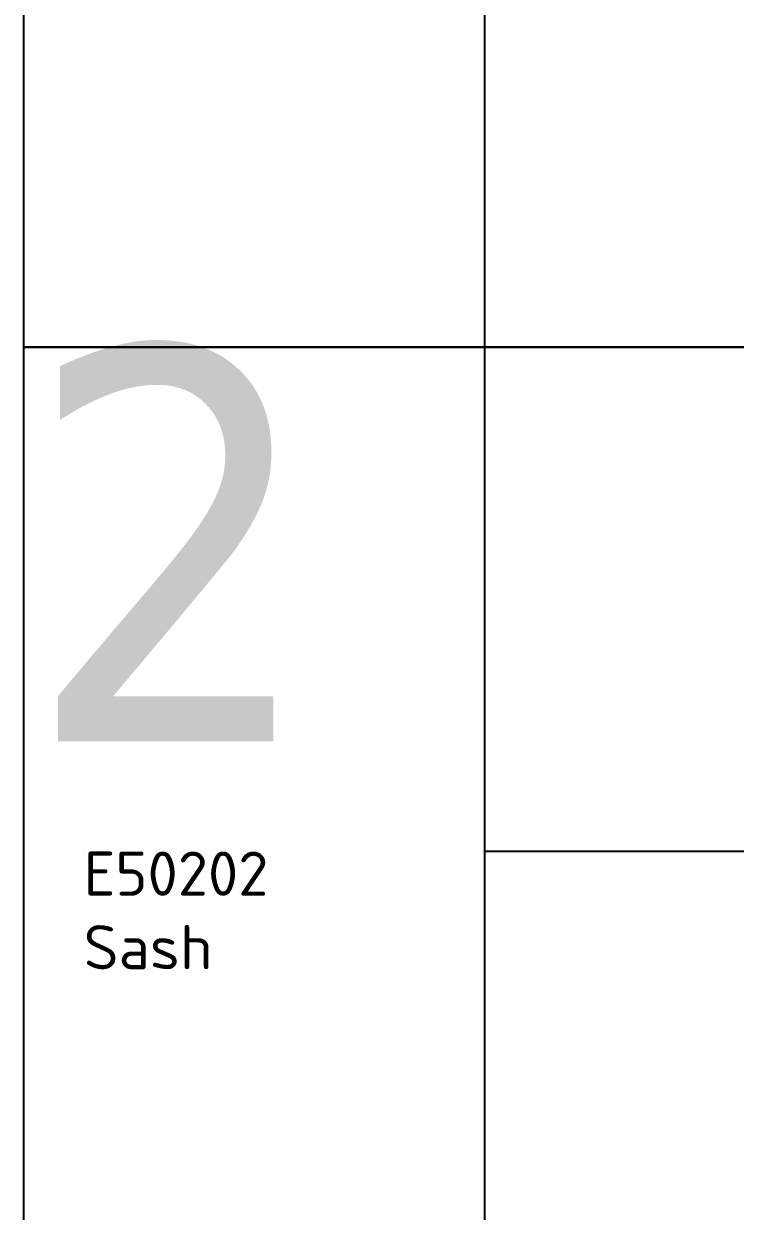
# Model space of a CAD drawing. Extents: x -4122 to 3414, y -5760 to 3840.
# Drawn here: x 555.1 to 667.8, y 1783 to 1971.3 of the extents above; entities that cross this region are included whole.
import ezdxf

# ---------------------------------------------------------------- set-up
doc = ezdxf.new("R2010")
doc.units = 0
doc.layers.get('DEFPOINTS').update_dxf_attribs({"linetype": 'CONTINUOUS'})
doc.layers.add('TEXT', color=7, linetype='CONTINUOUS')
doc.layers.add('UNMOVABLE', color=4, linetype='CONTINUOUS')
doc.styles.add('ETEM_NAN', font='isocpeur.ttf')
doc.styles.get("Standard").update_dxf_attribs({"font": 'tahoma.ttf'})

# ---------------------------------------------------------------- blocks, each defined once
blk = doc.blocks.new('E_75_TEST_PAGE')
at = {"layer": 'DEFPOINTS'}
for p, q in [((73.06086441988009, -160.0000000000027), (73.06086441988009, 0)), ((9.493719812166091, -80), (9.493719812166091, -80)), ((278.8067960027729, -80), (73.06086441988009, -80)), ((73.06086441988009, -960), (73.06086441988009, -799.9999999999973))]:
    blk.add_line(p, q, dxfattribs=at)
at = {"layer": 'DEFPOINTS', "color": 3}
blk.add_lwpolyline([(386.8, -960), (0, -960), (0, 0), (386.8, 0)], dxfattribs=at)

msp = doc.modelspace()

# ---------------------------------------------------------------- block references
at = {"layer": 'UNMOVABLE'}
for p in [(555.080551867949, 2879.999999292182), (555.080551867949, 1919.999999292182)]:
    msp.add_blockref('E_75_TEST_PAGE', p, dxfattribs=at)

# ---------------------------------------------------------------- texts
at = {"layer": 'TEXT', "insert": (564.5742716801151, 1839.999999292182), "char_height": 7, "width": 47.96650872276939, "attachment_point": 1, "style": 'ETEM_NAN'}
msp.add_mtext('E50202\\PSash', dxfattribs=at)
at = {"layer": 'UNMOVABLE', "insert": (555.080551867949, 1919.999999292182), "char_height": 62.5, "attachment_point": 1}
msp.add_mtext_dynamic_manual_height_columns('2', width=127.2029088610452, gutter_width=12.5, heights=[-63.80120886501008], dxfattribs=at)

doc.saveas('drawing.dxf')
